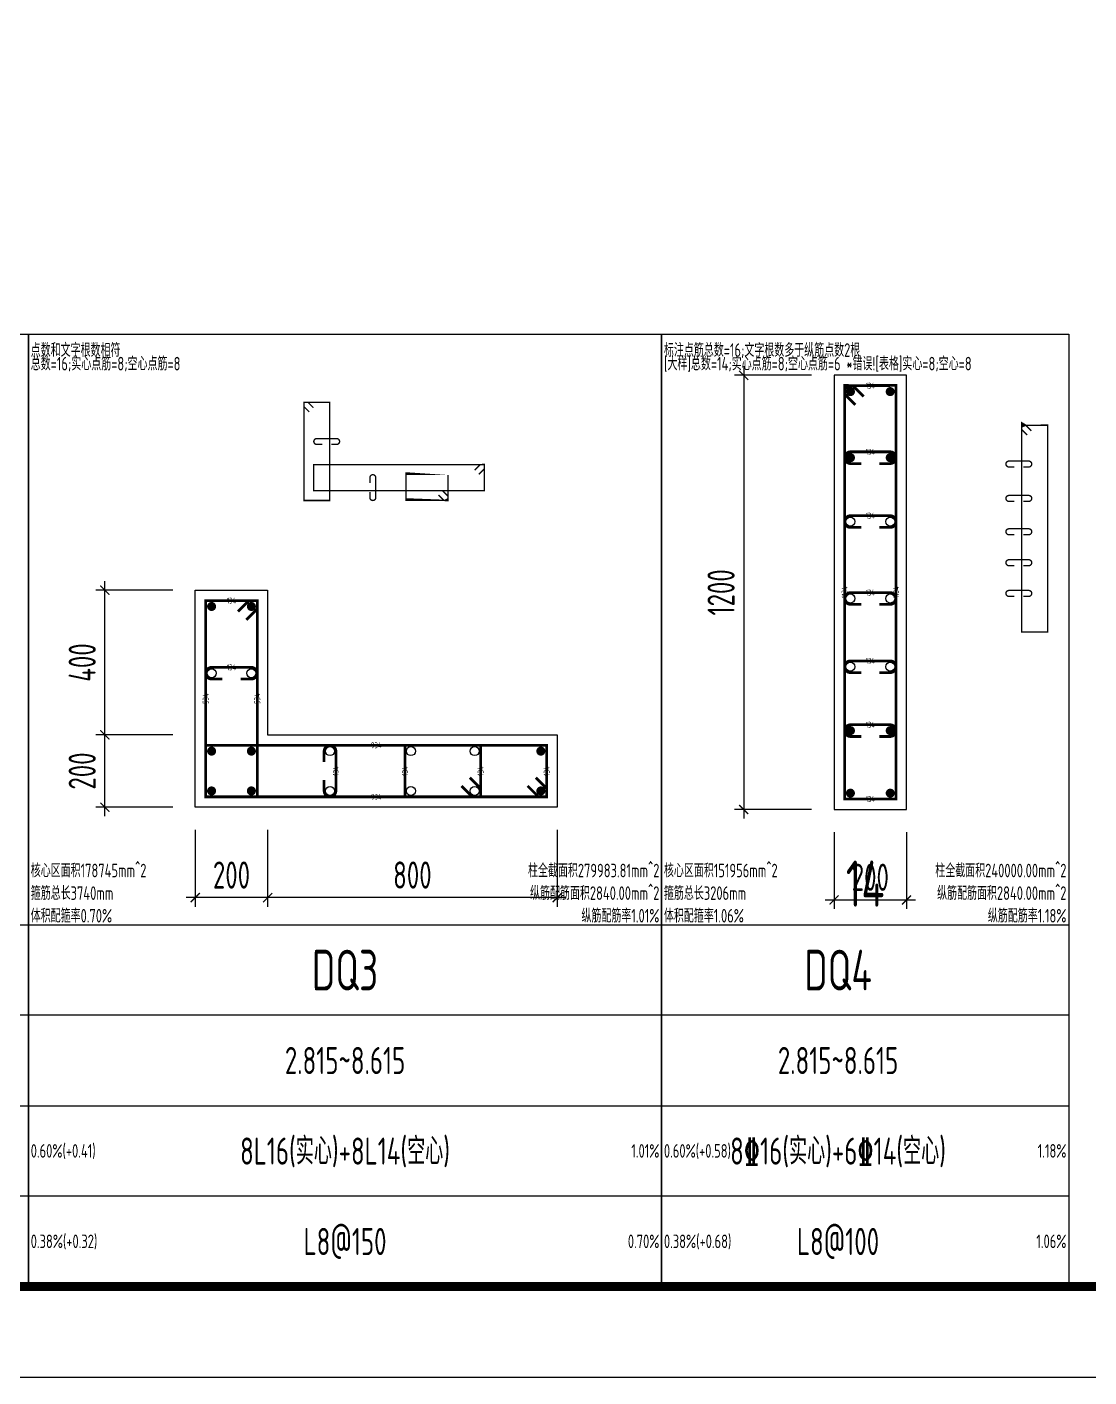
# Model space of a CAD drawing. Extents: x -668857 to 154266, y -275694 to 291306.
# Drawn here: x -291901 to -280160, y 28700 to 43626 of the extents above; entities that cross this region are included whole.
import ezdxf
from ezdxf.enums import TextEntityAlignment as Align

# ---------------------------------------------------------------- set-up
doc = ezdxf.new("R2010")
doc.units = 0
doc.header["$LTSCALE"] = 1000
doc.layers.get('0').update_dxf_attribs({"linetype": 'CONTINUOUS'})
doc.layers.get('DEFPOINTS').update_dxf_attribs({"linetype": 'CONTINUOUS'})
for name, color, linetype in [('-TK', 7, 'CONTINUOUS'), ('COLU_DE_DIM', 3, 'CONTINUOUS'), ('COLU_DE_TH', 7, 'CONTINUOUS'), ('LINK', 6, 'CONTINUOUS'), ('LINK-INDEX', 6, 'CONTINUOUS'), ('REIN', 6, 'CONTINUOUS'), ('TAB', 7, 'CONTINUOUS'), ('TAB_TEXT', 7, 'CONTINUOUS'), ('箍筋长度', 3, 'CONTINUOUS'), ('配箍校核', 34, 'CONTINUOUS')]:
    doc.layers.add(name, color=color, linetype=linetype)
doc.styles.add('BW_Rein', font='Tssdeng.shx', dxfattribs={"width": 0.7, "bigfont": 'hztxt.shx'})
doc.styles.add('TSSD_DIMENSION', font='Tssdeng.shx', dxfattribs={"width": 0.7, "bigfont": 'tssdchn.shx'})
doc.styles.add('TSSD_REIN', font='tssdeng.shx', dxfattribs={"width": 0.7, "height": 300, "bigfont": 'tssdchn.shx'})
doc.dimstyles.new('TSSD_25_100', dxfattribs={"dimtxt": 300, "dimasz": 100, "dimexe": 100, "dimexo": 250, "dimgap": 100, "dimtad": 1, "dimdec": 0, "dimlfac": 0.25, "dimzin": 0, "dimdsep": 46, "dimtxsty": 'TSSD_DIMENSION', "dimblk": 'ARCHTICK', "dimcen": 0, "dimdle": 100, "dimclrt": 7, "dimadec": 0, "dimazin": 0, "dimtfac": 1, "dimtdec": 0, "dimtix": 1, "dimtmove": 2, "dimatfit": 3, "dimldrblk": 'ARCHTICK', "dimfxl": 0, "dimtolj": 1, "dimtzin": 0, "dimarcsym": 0})

# ---------------------------------------------------------------- blocks, each defined once
blk = doc.blocks.new('A1')
blk.add_lwpolyline([(0, 59400), (0, 0), (84100, 0), (84100, 59400)], close=True)
at = {"const_width": 100}
blk.add_lwpolyline([(2500, 58400), (2500, 1000), (83100, 1000), (83100, 58400)], close=True, dxfattribs=at)
blk = doc.blocks.new('_ArchTick')
at = {"color": 0, "linetype": 'ByBlock', "const_width": 0.15}
blk.add_lwpolyline([(-0.5, -0.5), (0.5, 0.5)], dxfattribs=at)
blk = doc.blocks.new('*D2116')
at = {"layer": 'COLU_DE_DIM', "color": 0, "lineweight": -2}
for p, q in [((-289240.1267465386, 34749.66713268412), (-289240.1267465386, 33899.66713268412)), ((-286040.1267424142, 34749.66713268412), (-286040.1267424142, 33899.66713268412)), ((-285940.1267424142, 33999.66713268412), (-289340.1267465386, 33999.66713268412))]:
    blk.add_line(p, q, dxfattribs=at)
at = {"layer": 'DEFPOINTS', "color": 0}
for p in [(-289240.1267465386, 34999.66713268412), (-286040.1267424142, 34999.66713268412), (-289240.1267465386, 33999.66713268412)]:
    blk.add_point(p, dxfattribs=at)
at = {"layer": 'COLU_DE_DIM', "color": 0, "lineweight": -2, "xscale": 100, "yscale": 100, "zscale": 100, "rotation": 180}
blk.add_blockref('_ArchTick', (-289240.1267465386, 33999.66713268412), dxfattribs=at)
at = {"layer": 'COLU_DE_DIM', "color": 0, "lineweight": -2, "xscale": 100, "yscale": 100, "zscale": 100}
blk.add_blockref('_ArchTick', (-286040.1267424142, 33999.66713268412), dxfattribs=at)
at = {"layer": 'COLU_DE_DIM', "color": 7, "insert": (-287640.1267444764, 34249.66713268412), "char_height": 300, "attachment_point": 5, "style": 'TSSD_DIMENSION'}
blk.add_mtext('\\A1;800', dxfattribs=at)
blk = doc.blocks.new('*D2117')
at = {"layer": 'COLU_DE_DIM', "color": 0, "lineweight": -2}
for p, q in [((-290040.1267411769, 34749.66713268412), (-290040.1267411769, 33899.66713268412)), ((-289240.1267465386, 34749.66713268412), (-289240.1267465386, 33899.66713268412)), ((-289140.1267465386, 33999.66713268412), (-290140.1267411769, 33999.66713268412))]:
    blk.add_line(p, q, dxfattribs=at)
at = {"layer": 'DEFPOINTS', "color": 0}
for p in [(-290040.1267411769, 34999.66713268412), (-289240.1267465386, 34999.66713268412), (-290040.1267411769, 33999.66713268412)]:
    blk.add_point(p, dxfattribs=at)
at = {"layer": 'COLU_DE_DIM', "color": 0, "lineweight": -2, "xscale": 100, "yscale": 100, "zscale": 100, "rotation": 180}
blk.add_blockref('_ArchTick', (-290040.1267411769, 33999.66713268412), dxfattribs=at)
at = {"layer": 'COLU_DE_DIM', "color": 0, "lineweight": -2, "xscale": 100, "yscale": 100, "zscale": 100}
blk.add_blockref('_ArchTick', (-289240.1267465386, 33999.66713268412), dxfattribs=at)
at = {"layer": 'COLU_DE_DIM', "color": 7, "insert": (-289640.1267438577, 34249.66713268412), "char_height": 300, "attachment_point": 5, "style": 'TSSD_DIMENSION'}
blk.add_mtext('\\A1;200', dxfattribs=at)
blk = doc.blocks.new('*D2118')
at = {"layer": 'COLU_DE_DIM', "color": 0, "lineweight": -2}
for p, q in [((-291040.1267411769, 34899.66713268412), (-291040.1267411769, 35899.66713268412)), ((-290290.1267411769, 35799.66713268412), (-291140.1267411769, 35799.66713268412)), ((-290290.1267411769, 34999.66713268412), (-291140.1267411769, 34999.66713268412))]:
    blk.add_line(p, q, dxfattribs=at)
at = {"layer": 'DEFPOINTS', "color": 0}
for p in [(-291040.1267411769, 35799.66713268412), (-290040.1267411769, 35799.66713268412), (-290040.1267411769, 34999.66713268412)]:
    blk.add_point(p, dxfattribs=at)
at = {"layer": 'COLU_DE_DIM', "color": 0, "lineweight": -2, "xscale": 100, "yscale": 100, "zscale": 100}
for p, rotation in [((-291040.1267411769, 35799.66713268412), 90), ((-291040.1267411769, 34999.66713268412), 270)]:
    blk.add_blockref('_ArchTick', p, dxfattribs=dict(at, rotation=rotation))
at = {"layer": 'COLU_DE_DIM', "color": 7, "insert": (-291290.1267411769, 35399.66713268407), "char_height": 300, "attachment_point": 5, "rotation": 90, "style": 'TSSD_DIMENSION'}
blk.add_mtext('\\A1;200', dxfattribs=at)
blk = doc.blocks.new('*D2119')
at = {"layer": 'COLU_DE_DIM', "color": 0, "lineweight": -2}
for p, q in [((-291040.1267411769, 35699.66713268412), (-291040.1267411769, 37499.34334907084)), ((-290290.1267411769, 37399.34334907084), (-291140.1267411769, 37399.34334907084)), ((-290290.1267411769, 35799.66713268412), (-291140.1267411769, 35799.66713268412))]:
    blk.add_line(p, q, dxfattribs=at)
at = {"layer": 'DEFPOINTS', "color": 0}
for p in [(-291040.1267411769, 37399.34334907084), (-290040.1267411769, 37399.34334907084), (-290040.1267411769, 35799.66713268412)]:
    blk.add_point(p, dxfattribs=at)
at = {"layer": 'COLU_DE_DIM', "color": 0, "lineweight": -2, "xscale": 100, "yscale": 100, "zscale": 100}
for p, rotation in [((-291040.1267411769, 37399.34334907084), 90), ((-291040.1267411769, 35799.66713268412), 270)]:
    blk.add_blockref('_ArchTick', p, dxfattribs=dict(at, rotation=rotation))
at = {"layer": 'COLU_DE_DIM', "color": 7, "insert": (-291290.1267411769, 36599.50524087743), "char_height": 300, "attachment_point": 5, "rotation": 90, "style": 'TSSD_DIMENSION'}
blk.add_mtext('\\A1;400', dxfattribs=at)
blk = doc.blocks.new('*D2120')
at = {"layer": 'COLU_DE_DIM', "color": 0, "lineweight": -2}
for p, q in [((-283977.7749291739, 39874.87690479812), (-283977.7749291739, 34874.87690478601)), ((-283227.7749291739, 39774.87690479812), (-284077.7749291739, 39774.87690479812)), ((-283227.7749291739, 34974.87690478601), (-284077.7749291739, 34974.87690478601))]:
    blk.add_line(p, q, dxfattribs=at)
at = {"layer": 'DEFPOINTS', "color": 0}
for p in [(-282977.7749291739, 39774.87690479812), (-283977.7749291739, 34974.87690478601), (-282977.7749291739, 34974.87690478601)]:
    blk.add_point(p, dxfattribs=at)
at = {"layer": 'COLU_DE_DIM', "color": 0, "lineweight": -2, "xscale": 100, "yscale": 100, "zscale": 100}
for p, rotation in [((-283977.7749291739, 39774.87690479812), 90), ((-283977.7749291739, 34974.87690478601), 270)]:
    blk.add_blockref('_ArchTick', p, dxfattribs=dict(at, rotation=rotation))
at = {"layer": 'COLU_DE_DIM', "color": 7, "insert": (-284227.7749291739, 37374.87690479201), "char_height": 300, "attachment_point": 5, "rotation": 90, "style": 'TSSD_DIMENSION'}
blk.add_mtext('\\A1;1200', dxfattribs=at)
blk = doc.blocks.new('*D2121')
at = {"layer": 'COLU_DE_DIM', "color": 0, "lineweight": -2}
for p, q in [((-282977.7749291739, 34724.87690478601), (-282977.7749291739, 33874.87690478601)), ((-282177.7749291487, 34724.87690478601), (-282177.7749291487, 33874.87690478601)), ((-283077.7749291739, 33974.87690478601), (-282077.7749291487, 33974.87690478601))]:
    blk.add_line(p, q, dxfattribs=at)
at = {"layer": 'DEFPOINTS', "color": 0}
for p in [(-282977.7749291739, 34974.87690478601), (-282177.7749291487, 34974.87690478601), (-282177.7749291487, 33974.87690478601)]:
    blk.add_point(p, dxfattribs=at)
at = {"layer": 'COLU_DE_DIM', "color": 0, "lineweight": -2, "xscale": 100, "yscale": 100, "zscale": 100, "rotation": 180}
blk.add_blockref('_ArchTick', (-282977.7749291739, 33974.87690478601), dxfattribs=at)
at = {"layer": 'COLU_DE_DIM', "color": 0, "lineweight": -2, "xscale": 100, "yscale": 100, "zscale": 100}
blk.add_blockref('_ArchTick', (-282177.7749291487, 33974.87690478601), dxfattribs=at)
at = {"layer": 'COLU_DE_DIM', "color": 7, "insert": (-282577.7749291613, 34224.87690478601), "char_height": 300, "attachment_point": 5, "style": 'TSSD_DIMENSION'}
blk.add_mtext('\\A1;200', dxfattribs=at)

msp = doc.modelspace()

# ---------------------------------------------------------------- linework, layer by layer
at = {"layer": 'COLU_DE_TH'}
for points in [[(-282177.7749291487, 39774.87690479812), (-282977.7749291739, 39774.87690484748), (-282977.7749291641, 34974.87690478601), (-282177.7749291641, 34974.87690478601), (-282177.7749291487, 39774.87690479812)], [(-290040.1267411769, 34999.66713268412), (-290040.1267457134, 37399.34334907084), (-289240.1267465386, 37399.34335072068), (-289240.1267436515, 35799.66713268412), (-286040.1267424142, 35799.66713268412), (-286040.1267424142, 34999.66713268412), (-290040.1267411769, 34999.66713268412)]]:
    msp.add_lwpolyline(points, close=True, dxfattribs=at)
at = {"layer": 'LINK', "const_width": 30}
for points in [[(-282742.7749292001, 39447.95302333453), (-282862.7749291827, 39567.95302335187), (-282862.7749291752, 39659.87690486482), (-282292.774929142, 39659.87690482967), (-282292.7749291564, 35089.8769047831), (-282862.7749291699, 35089.87690478298), (-282862.7749291752, 39659.87690486482), (-282770.8510476536, 39659.87690485446), (-282650.8510476709, 39539.87690483712)], [(-289475.1267458948, 37072.4194686586), (-289355.1267461117, 37192.41946887548), (-289355.1267463027, 37284.34335048191), (-289925.1267454725, 37284.34334930856), (-289925.1267414103, 35114.66713267958), (-289355.1267422393, 35114.66713267876), (-289355.1267463027, 37284.34335048191), (-289447.0506278583, 37284.34335028983), (-289567.0506276414, 37164.34335007283)], [(-286367.0506239855, 35234.66713268016), (-286247.0506239806, 35114.66713268505), (-286155.1267424014, 35114.667132684), (-286155.1267424013, 35684.66713268668), (-289925.1267425813, 35684.66713268575), (-289925.1267414057, 35114.66713268377), (-286155.1267424014, 35114.667132684), (-286155.1267423985, 35206.59101427448), (-286275.1267424034, 35326.59101426971)], [(-287005.7660963538, 35326.59082440342), (-286885.7660795187, 35206.59084123839), (-286885.7660666474, 35114.66695969342), (-287722.0992964122, 35114.66684235606), (-287722.0993763834, 35684.66684236712), (-286885.7661466212, 35684.66695970192), (-286885.7660666474, 35114.66695969342), (-286977.6899481686, 35114.66694679635), (-287097.6899650036, 35234.66692996139)]]:
    msp.add_lwpolyline(points, dxfattribs=at)
for points in [[(-282477.7749291512, 38799.2374844588), (-282357.7749291512, 38799.2374844588, 1), (-282357.7749291512, 38929.2374844588), (-282797.7749291622, 38929.2374844588, 1), (-282797.7749291622, 38799.2374844588), (-282677.7749291622, 38799.2374844588)], [(-282477.774929153, 38092.90425466138), (-282357.774929153, 38092.90425466138, 1), (-282357.774929153, 38222.90425466138), (-282797.7749291639, 38222.90425466138, 1), (-282797.7749291639, 38092.90425466138), (-282677.7749291639, 38092.90425466138)], [(-282477.7749291562, 37242.38320774926), (-282357.7749291562, 37242.38320774926, 1), (-282357.7749291562, 37372.38320774926), (-282797.7749291671, 37372.38320774926, 1), (-282797.7749291671, 37242.38320774926), (-282677.7749291671, 37242.38320774926)], [(-282477.7749291562, 36487.69641768219), (-282357.7749291562, 36487.69641768219, 1), (-282357.7749291562, 36617.69641768219), (-282797.7749291671, 36617.69641768219, 1), (-282797.7749291671, 36487.69641768219), (-282677.7749291671, 36487.69641768219)], [(-289740.1267424533, 36416.20485367413), (-289860.1267424533, 36416.20485367413, -1), (-289860.1267424533, 36546.20485367413), (-289420.1267432811, 36546.20485367425, -1), (-289420.1267432811, 36416.20485367425), (-289540.1267432811, 36416.20485367425)], [(-282477.7749291579, 35781.36318788477), (-282357.7749291579, 35781.36318788477, 1), (-282357.7749291579, 35911.36318788477), (-282797.7749291689, 35911.36318788477, 1), (-282797.7749291689, 35781.36318788477), (-282677.7749291689, 35781.36318788477)], [(-288615.766862362, 35299.666716976), (-288615.7668455262, 35179.666716976, 1), (-288485.7668455262, 35179.66673521491), (-288485.7669072563, 35619.66673521968, 1), (-288615.7669072563, 35619.66671698078), (-288615.7668904205, 35499.66671698078)]]:
    msp.add_lwpolyline(points, format="xyb", dxfattribs=at)
at = {"layer": 'LINK-INDEX', "const_width": 15.00000095367432}
for points in [[(-288780.1062246449, 39369.86345568937), (-288840.1062246106, 39429.86345572371), (-288840.1062246152, 39475.82539651633), (-288555.106224617, 39475.82539651633), (-288555.1062246158, 38390.9944665278), (-288840.1062246157, 38390.9944665278), (-288840.1062246152, 39475.82539651633), (-288794.1442837634, 39475.82539651831), (-288734.1442837977, 39415.82539648397)], [(-280843.4711084361, 39115.77962141149), (-280903.4711083714, 39175.77962147622), (-280903.4711083616, 39221.74156249446), (-280618.4711083531, 39221.74156247688), (-280618.4711083603, 36936.74156243078), (-280903.4711083589, 36936.74156243078), (-280903.4711083616, 39221.74156249446), (-280857.5091672905, 39221.7415624579), (-280797.5091673553, 39161.74156239317)], [(-286951.0673956776, 38725.99446657472), (-286891.0673956609, 38785.99446655807), (-286845.1054548476, 38785.99446655842), (-286845.1054548466, 38500.99446655819), (-288730.1062246186, 38500.99446655819), (-288730.1062246192, 38785.99446655842), (-286845.1054548476, 38785.99446655842), (-286845.1054548456, 38740.03252571725), (-286905.1054548622, 38680.0325257339)], [(-287305.1056471408, 38496.95640740401), (-287245.1056472459, 38436.95640729877), (-287245.105647254, 38390.99446656366), (-287710.1058397472, 38390.99446656447), (-287710.1058397478, 38675.99446655667), (-287245.1056472547, 38675.99446655586), (-287245.105647254, 38390.99446656366), (-287291.0675881357, 38390.99446657006), (-287351.0675880306, 38450.9944666753)]]:
    msp.add_lwpolyline(points, dxfattribs=at)
for points in [[(-288537.6062246128, 39010.90993153359), (-288477.6062246128, 39010.90993153359, 1), (-288477.6062246128, 39075.90993153359), (-288697.6062246163, 39075.90993153359, 1), (-288697.6062246163, 39010.90993153359), (-288637.6062246163, 39010.90993153359)], [(-280885.9711083423, 38761.67322259134), (-280825.9711083423, 38761.67322259134, 1), (-280825.9711083423, 38826.67322259134), (-281045.9711083478, 38826.67322259134, 1), (-281045.9711083478, 38761.67322259134), (-280985.9711083478, 38761.67322259134)], [(-288110.1060321688, 38483.49446655842), (-288110.1060321688, 38423.49446655842, 1), (-288045.1060321688, 38423.49446655842), (-288045.106032169, 38643.49446655656, 1), (-288110.106032169, 38643.49446655656), (-288110.106032169, 38583.49446655656)], [(-280885.9711083423, 38381.53317322693), (-280825.9711083423, 38381.53317322693, 1), (-280825.9711083423, 38446.53317322693), (-281045.9711083478, 38446.53317322693, 1), (-281045.9711083478, 38381.53317322693), (-280985.9711083478, 38381.53317322693)], [(-280885.9711083423, 38013.00211231661), (-280825.9711083423, 38013.00211231661, 1), (-280825.9711083423, 38078.00211231661), (-281045.9711083478, 38078.00211231661, 1), (-281045.9711083478, 38013.00211231661), (-280985.9711083478, 38013.00211231661)], [(-280885.9711083423, 37670.58504169824), (-280825.9711083423, 37670.58504169824, 1), (-280825.9711083423, 37735.58504169824), (-281045.9711083478, 37735.58504169824, 1), (-281045.9711083478, 37670.58504169824), (-280985.9711083478, 37670.58504169824)], [(-280885.9711083423, 37331.07110872603), (-280825.9711083423, 37331.07110872603, 1), (-280825.9711083423, 37396.07110872603), (-281045.9711083478, 37396.07110872603, 1), (-281045.9711083478, 37331.07110872603), (-280985.9711083478, 37331.07110872603)]]:
    msp.add_lwpolyline(points, format="xyb", dxfattribs=at)
at = {"layer": 'REIN', "const_width": 50}
for points in [[(-282797.7749291719, 39619.87690484701, 1), (-282797.7749291719, 39569.87690484701, 1), (-282797.7749291719, 39619.87690484701)], [(-282357.7749291431, 39619.87690482, 1), (-282357.7749291431, 39569.87690482, 1), (-282357.7749291431, 39619.87690482)], [(-282797.77492918, 38889.23748448581, 1), (-282797.77492918, 38839.23748448581, 1), (-282797.77492918, 38889.23748448581)], [(-282357.7749291512, 38889.2374844588, 1), (-282357.7749291512, 38839.2374844588, 1), (-282357.7749291512, 38889.2374844588)], [(-289835.1267453396, 37219.34334943056, -1), (-289885.1267453396, 37219.34334943056, -1), (-289835.1267453396, 37219.34334943056)], [(-289395.1267461698, 37219.34335033628, -1), (-289445.1267461698, 37219.34335033628, -1), (-289395.1267461698, 37219.34335033628)], [(-282797.7749291689, 35871.36318788477, 1), (-282797.7749291689, 35821.36318788477, 1), (-282797.7749291689, 35871.36318788477)], [(-282357.7749291579, 35871.36318788477, 1), (-282357.7749291579, 35821.36318788477, 1), (-282357.7749291579, 35871.36318788477)], [(-289835.1267424531, 35619.6671326847, -1), (-289885.1267424531, 35619.6671326847, -1), (-289835.1267424531, 35619.6671326847)], [(-289395.1267432809, 35619.66713268482, -1), (-289445.1267432809, 35619.66713268482, -1), (-289395.1267432809, 35619.66713268482)], [(-286195.1267424052, 35619.6671326861, -1), (-286245.1267424052, 35619.6671326861, -1), (-286195.1267424052, 35619.6671326861)], [(-289835.1267415455, 35179.66713268307, -1), (-289885.1267415455, 35179.66713268307, -1), (-289835.1267415455, 35179.66713268307)], [(-289395.1267423735, 35179.66713268435, -1), (-289445.1267423735, 35179.66713268435, -1), (-289395.1267423735, 35179.66713268435)], [(-286195.1267424054, 35179.66713268528, -1), (-286245.1267424054, 35179.66713268528, -1), (-286195.1267424054, 35179.66713268528)], [(-282797.7749291671, 35179.87690476738, 1), (-282797.7749291671, 35129.87690476738, 1), (-282797.7749291671, 35179.87690476738)], [(-282357.7749291562, 35179.87690476738, 1), (-282357.7749291562, 35129.87690476738, 1), (-282357.7749291562, 35179.87690476738)]]:
    msp.add_lwpolyline(points, format="xyb", close=True, dxfattribs=at)
at = {"layer": 'REIN'}
for centre in [(-282797.7748748037, 38157.90425468274), (-282357.774874801, 38157.90425468344), (-282797.7748748069, 37307.38320777062), (-282357.7748748065, 37307.38320777318), (-282797.7748748069, 36552.69641770356), (-282357.7748748065, 36552.69641770612), (-289860.1267424533, 36481.20485367413), (-289420.1267432811, 36481.20485367425), (-288550.7669072563, 35619.66672610023), (-287657.0993855052, 35619.66695058829), (-286950.7661374994, 35619.66695058829), (-288550.766907256, 35179.66672610035), (-287657.0993855055, 35179.66695058841), (-286950.766137499, 35179.66695058841)]:
    msp.add_circle(centre, 50, dxfattribs=at)
at = {"layer": 'TAB'}
for points in [[(-298884.5325086229, 40229.21691983062), (-291884.5325053236, 40229.21691983062), (-291884.5325053236, 29699.66713268412), (-298884.5325086229, 29699.66713268412), (-298884.5325086229, 40229.21691983062), (-298884.5325086229, 33699.66713268412), (-291884.5325053236, 33699.66713268412), (-291884.5325053236, 32699.66713268412), (-298884.5325086229, 32699.66713268412), (-298884.5325086229, 31699.66713268412), (-291884.5325053236, 31699.66713268412), (-291884.5325053236, 30699.66713268412), (-298884.5325086229, 30699.66713268412)], [(-291884.5325053236, 40229.21691983062), (-284884.5309657659, 40229.21691983062), (-284884.5309657659, 29699.66713268412), (-291884.5325053236, 29699.66713268412), (-291884.5325053236, 40229.21691983062), (-291884.5325053236, 33699.66713268412), (-284884.5309657659, 33699.66713268412), (-284884.5309657659, 32699.66713268412), (-291884.5325053236, 32699.66713268412), (-291884.5325053236, 31699.66713268412), (-284884.5309657659, 31699.66713268412), (-284884.5309657659, 30699.66713268412), (-291884.5325053236, 30699.66713268412)], [(-284884.5309657659, 40229.21691983062), (-280384.5309657045, 40229.21691983062), (-280384.5309657045, 29699.66713268412), (-284884.5309657659, 29699.66713268412), (-284884.5309657659, 40229.21691983062), (-284884.5309657659, 33699.66713268412), (-280384.5309657045, 33699.66713268412), (-280384.5309657045, 32699.66713268412), (-284884.5309657659, 32699.66713268412), (-284884.5309657659, 31699.66713268412), (-280384.5309657045, 31699.66713268412), (-280384.5309657045, 30699.66713268412), (-284884.5309657659, 30699.66713268412)]]:
    msp.add_lwpolyline(points, dxfattribs=at)

# ---------------------------------------------------------------- block references
at = {"layer": '-TK'}
msp.add_blockref('A1', (-353584.7140519191, 28699.66713268409), dxfattribs=at)

# ---------------------------------------------------------------- texts
at = {"layer": 'TAB_TEXT', "style": 'TSSD_REIN', "width": 0.7}
for s, height, p in [('DQ3', 450, (-288384.5317355448, 33199.66713268412)), ('DQ4', 450, (-282934.5309657352, 33199.66713268412)), ('2.815~8.615', 300, (-288384.5317355448, 32199.66713268412)), ('2.815~8.615', 300, (-282934.5309657352, 32199.66713268412)), ('L8@150', 300, (-288384.5317355448, 30199.66713268412)), ('L8@100', 300, (-282934.5309657352, 30199.66713268412))]:
    msp.add_text(s, height=height, dxfattribs=at).set_placement(p, align=Align.MIDDLE)
at = {"layer": 'TAB_TEXT', "color": 1, "style": 'TSSD_REIN', "width": 0.7}
for s, p in [('8L16(实心)+8L14(空心)', (-288384.5317355448, 31199.66713268412)), ('8%%13216(实心)+6%%13214(空心)', (-282934.5309657352, 31199.66713268412))]:
    msp.add_text(s, height=300, dxfattribs=at).set_placement(p, align=Align.MIDDLE)
at = {"layer": '箍筋长度', "style": 'BW_Rein', "width": 0.7}
for s, rotation, p in [('134', 359.9999999964649, (-282577.7749291614, 39659.87690484725)), ('134', 1.17944153261423e-07, (-289640.1267459135, 37284.34334989524)), ('1134', 90.0000000000653, (-282862.7749291725, 37374.87690481319)), ('1134', 89.99999999981797, (-282292.7749291492, 37374.87690479562)), ('534', 90.00000010727256, (-289925.1267434414, 36199.50524099605)), ('534', 90.00000010730315, (-289355.126744271, 36199.50524158383)), ('134', 90.00000803835393, (-288485.7668763913, 35399.66713268412)), ('134', 90.00000803861238, (-287722.0993363978, 35399.66713268412)), ('134', 90.00000803888337, (-286885.7661066343, 35399.66713268412)), ('134', 89.99999999999166, (-286155.1267424013, 35399.66713268412))]:
    msp.add_text(s, height=65, rotation=rotation, dxfattribs=at).set_placement(p, align=Align.MIDDLE_CENTER)
for s, p in [('134', (-282577.7749291618, 38929.2374844588)), ('134', (-282577.7749291622, 38222.90425466138)), ('134', (-282577.7749291627, 37372.38320774926)), ('134', (-289640.1267445497, 36546.20485367419)), ('134', (-282577.7749291632, 36617.69641768219)), ('134', (-282577.7749291635, 35911.36318788477)), ('934', (-288040.1267424431, 35684.66713268621)), ('934', (-288040.1267419043, 35114.66713268388)), ('134', (-282577.774929164, 35089.87690478304))]:
    msp.add_text(s, height=65, dxfattribs=at).set_placement(p, align=Align.MIDDLE_CENTER)
at = {"layer": '配箍校核', "style": 'BW_Rein', "width": 0.7}
for s, p in [('点数和文字根数相符', (-291859.5325053236, 39979.21691983062)), ('总数=16;实心点筋=8;空心点筋=8', (-291859.5325053236, 39829.21691983062)), ('核心区面积178745mm^ 2', (-291859.5325053236, 34224.66713268412)), ('核心区面积151956mm^ 2', (-284859.5309657659, 34224.66713268412)), ('箍筋总长3740mm', (-291859.5325053236, 33974.66713268412)), ('箍筋总长3206mm', (-284859.5309657659, 33974.66713268412)), ('体积配箍率0.70%', (-291859.5325053236, 33724.66713268412)), ('体积配箍率1.06%', (-284859.5309657659, 33724.66713268412))]:
    msp.add_text(s, height=150, dxfattribs=at).set_placement(p)
at = {"layer": '配箍校核', "color": 1, "style": 'BW_Rein', "width": 0.7}
for s, p in [('标注点筋总数=16;文字根数多于纵筋点数2根', (-284859.5309657659, 39979.21691983062)), ('[大样]总数=14;实心点筋=8;空心点筋=6 *错误![表格]实心=8;空心=8', (-284859.5309657659, 39829.21691983062))]:
    msp.add_text(s, height=150, dxfattribs=at).set_placement(p)
at = {"layer": '配箍校核', "style": 'BW_Rein', "width": 0.7}
for s, p in [('柱全截面积279983.81mm^ 2', (-284909.5309657659, 34224.66713268412)), ('柱全截面积240000.00mm^ 2', (-280409.5309657045, 34224.66713268412)), ('纵筋配筋面积2840.00mm^ 2', (-284909.5309657659, 33974.66713268412)), ('纵筋配筋面积2840.00mm^ 2', (-280409.5309657045, 33974.66713268412)), ('纵筋配筋率1.01%', (-284909.5309657659, 33724.66713268412)), ('纵筋配筋率1.18%', (-280409.5309657045, 33724.66713268412))]:
    msp.add_text(s, height=150, dxfattribs=at).set_placement(p, align=Align.RIGHT)
at = {"layer": '配箍校核', "color": 1, "style": 'BW_Rein', "width": 0.7}
msp.add_text('14', height=510, dxfattribs=at).set_placement((-282634.5309657352, 34154.66713268412), align=Align.MIDDLE_CENTER)
at = {"layer": '配箍校核', "style": 'BW_Rein', "width": 0.7}
for s, p in [('0.60%(+0.41)', (-291859.5325053236, 31199.66713268412)), ('0.60%(+0.58)', (-284859.5309657659, 31199.66713268412)), ('0.38%(+0.32)', (-291859.5325053236, 30199.66713268412)), ('0.38%(+0.68)', (-284859.5309657659, 30199.66713268412))]:
    msp.add_text(s, height=150, dxfattribs=at).set_placement(p, align=Align.MIDDLE_LEFT)
for s, p in [('1.01%', (-284909.5309657659, 31199.66713268412)), ('1.18%', (-280409.5309657045, 31199.66713268412)), ('0.70%', (-284909.5309657659, 30199.66713268412)), ('1.06%', (-280409.5309657045, 30199.66713268412))]:
    msp.add_text(s, height=150, dxfattribs=at).set_placement(p, align=Align.MIDDLE_RIGHT)

# ---------------------------------------------------------------- dimensions: what is measured, and where the dimension line sits
at = {"layer": 'COLU_DE_DIM'}
for base, p1, p2, angle, picture, middle in [((-283977.7749291739, 34974.87690478601), (-282977.7749291739, 39774.87690479812), (-282977.7749291739, 34974.87690478601), 270, '*D2120', (-284227.7749291739, 37374.87690479201)), ((-291040.1267411769, 37399.34334907084), (-290040.1267411769, 35799.66713268412), (-290040.1267411769, 37399.34334907084), 90.00000010672171, '*D2119', (-291290.1267411769, 36599.50524087743)), ((-291040.1267411769, 35799.66713268412), (-290040.1267411769, 34999.66713268412), (-290040.1267411769, 35799.66713268412), 90.00000010672171, '*D2118', (-291290.1267411769, 35399.66713268407)), ((-290040.1267411769, 33999.66713268412), (-289240.1267465386, 34999.66713268412), (-290040.1267411769, 34999.66713268412), 180, '*D2117', (-289640.1267438577, 34249.66713268412)), ((-289240.1267465386, 33999.66713268412), (-286040.1267424142, 34999.66713268412), (-289240.1267465386, 34999.66713268412), 180, '*D2116', (-287640.1267444764, 34249.66713268412)), ((-282177.7749291487, 33974.87690478601), (-282977.7749291739, 34974.87690478601), (-282177.7749291487, 34974.87690478601), 359.9999998932783, '*D2121', (-282577.7749291613, 34224.87690478601))]:
    dim = msp.add_linear_dim(base=base, p1=p1, p2=p2, angle=angle, dimstyle='TSSD_25_100', dxfattribs=at)
    dim.commit()
    dim.dimension.update_dxf_attribs({"geometry": picture, "text_midpoint": middle})

doc.saveas('drawing.dxf')
